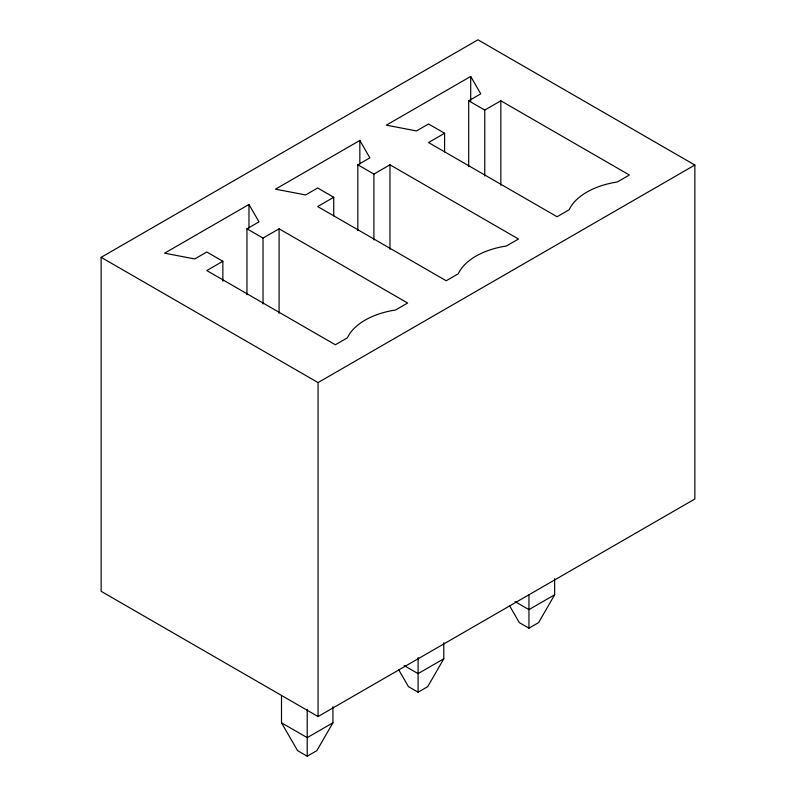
<?xml version="1.0" encoding="UTF-8"?>
<svg xmlns="http://www.w3.org/2000/svg" width="796" height="796" viewBox="0 0 796 796"><rect width="100%" height="100%" fill="white"/><g stroke="black" fill="none" stroke-linecap="round" stroke-linejoin="round"><path stroke-width="1.19" d="M332.927 706.719L332.927 722.808L316.858 750.638L307.216 756.2L297.575 750.638L281.505 722.808L281.505 695.595M443.79 642.71L443.79 658.789L427.721 686.63L418.089 692.192L408.447 686.63L398.557 669.496M554.663 578.702L554.663 594.781L538.593 622.611L528.952 628.183L519.31 622.611L509.42 605.487M101.142 257.337L477.938 39.8L694.858 165.031L694.858 499.002L318.062 716.539L101.142 591.309L101.142 257.337L318.062 382.577L694.858 165.031M246.959 294.679L246.959 228.81L259.008 221.855L248.969 204.463L164.613 253.168L194.741 258.959L206.791 252.004L222.86 261.277L222.86 281.167M357.832 230.671L357.832 164.802L369.881 157.847L359.842 140.454L275.486 189.159L305.614 194.95L317.664 187.995L333.733 197.269L333.733 215.915M468.695 166.662L468.695 100.793L480.754 93.838L470.705 76.446L386.349 125.141L416.477 130.942L428.527 123.987L444.596 133.26L444.596 151.907M222.86 261.277L206.791 270.56L335.335 344.767L347.384 337.812A68.167 39.362 0 0 1 395.592 309.982L407.642 303.027L279.098 228.81L263.028 238.094L246.959 228.81M333.733 197.269L317.664 206.552L446.208 280.759L458.257 273.804A68.167 39.362 0 0 1 506.455 245.974L518.504 239.019L389.97 164.802L373.901 174.085L357.832 164.802M444.596 133.26L428.527 142.544L557.071 216.751L569.12 209.796A68.167 39.362 0 0 1 617.328 181.966L629.377 175.011L500.833 100.793L484.764 110.067L468.695 100.793M332.927 722.808L307.216 737.643L281.505 722.808M443.79 658.789L418.089 673.635L404.159 665.595M554.663 594.781L528.952 609.627L515.032 601.587M528.952 594.781L528.952 628.183M500.833 100.793L500.833 185.259M484.764 110.067L484.764 175.946M470.705 76.446L470.705 101.281M418.089 657.556L418.089 692.192M389.97 164.802L389.97 249.267M373.901 174.085L373.901 239.954M359.842 140.454L359.842 164.056M318.062 382.577L318.062 716.539M307.216 709.196L307.216 756.2M279.098 228.81L279.098 313.276M263.028 238.094L263.028 303.963M248.969 204.463L248.969 228.064"/></g></svg>
